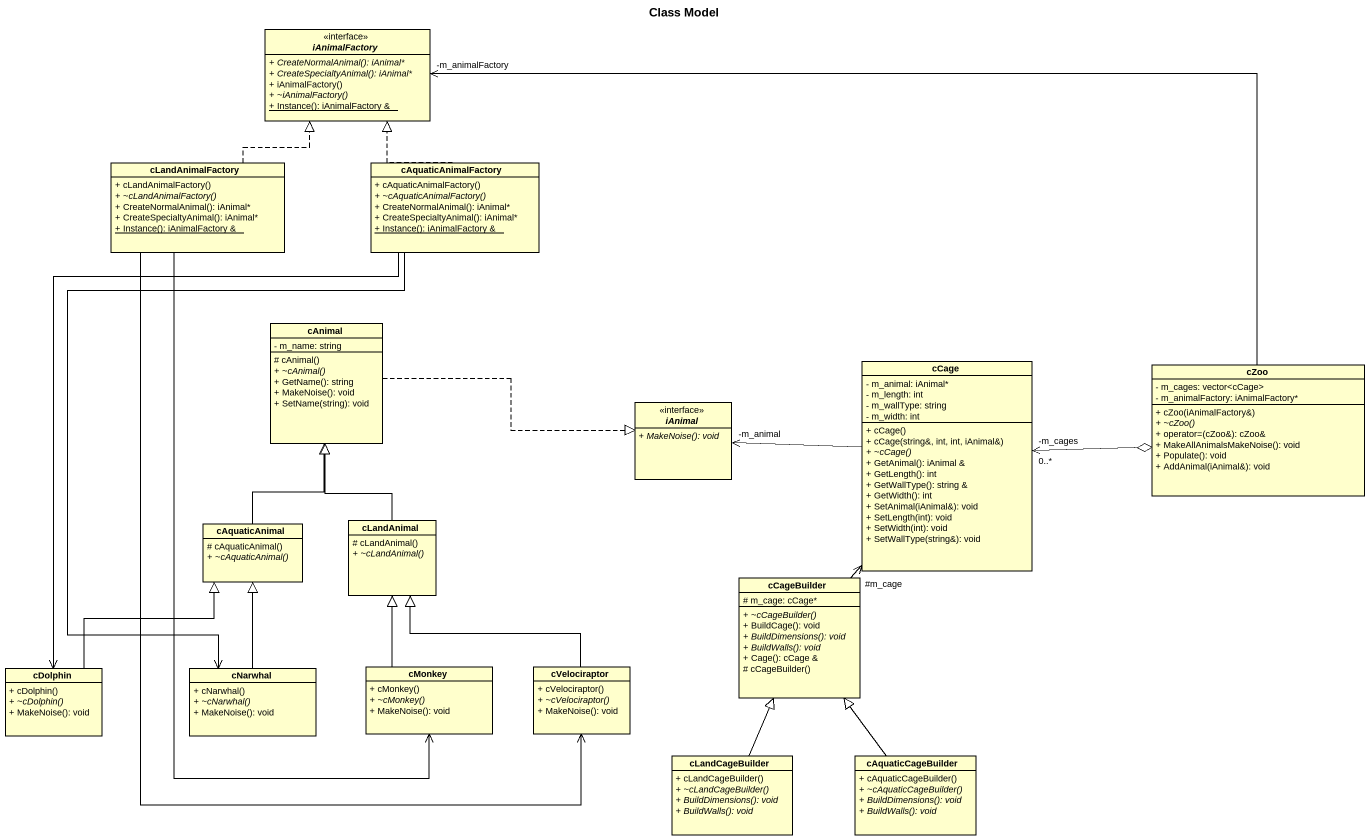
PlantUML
@startuml
title Class Model
hide circle
hide empty members
skinparam classAttributeIconSize 0
interface iAnimalFactory <<interface>> {
  {abstract} + CreateNormalAnimal(): iAnimal*
  {abstract} + CreateSpecialtyAnimal(): iAnimal*
  + iAnimalFactory()
  {abstract} + ~iAnimalFactory()
  {static} + Instance(): iAnimalFactory &
}
class cLandAnimalFactory {
  + cLandAnimalFactory()
  {abstract} + ~cLandAnimalFactory()
  + CreateNormalAnimal(): iAnimal*
  + CreateSpecialtyAnimal(): iAnimal*
  {static} + Instance(): iAnimalFactory &
}
class cAquaticAnimalFactory {
  + cAquaticAnimalFactory()
  {abstract} + ~cAquaticAnimalFactory()
  + CreateNormalAnimal(): iAnimal*
  + CreateSpecialtyAnimal(): iAnimal*
  {static} + Instance(): iAnimalFactory &
}
class cAnimal {
  - m_name: string
  # cAnimal()
  {abstract} + ~cAnimal()
  + GetName(): string
  + MakeNoise(): void
  + SetName(string): void
}
class cCage {
  - m_animal: iAnimal*
  - m_length: int
  - m_wallType: string
  - m_width: int
  + cCage()
  + cCage(string&, int, int, iAnimal&)
  {abstract} + ~cCage()
  + GetAnimal(): iAnimal &
  + GetLength(): int
  + GetWallType(): string &
  + GetWidth(): int
  + SetAnimal(iAnimal&): void
  + SetLength(int): void
  + SetWidth(int): void
  + SetWallType(string&): void
}
class cZoo {
  - m_cages: vector<cCage>
  - m_animalFactory: iAnimalFactory*
  + cZoo(iAnimalFactory&)
  {abstract} + ~cZoo()
  + operator=(cZoo&): cZoo&
  + MakeAllAnimalsMakeNoise(): void
  + Populate(): void
  + AddAnimal(iAnimal&): void
}
interface iAnimal <<interface>> {
  {abstract} + MakeNoise(): void
}
class cAquaticAnimal {
  # cAquaticAnimal()
  {abstract} + ~cAquaticAnimal()
}
class cLandAnimal {
  # cLandAnimal()
  {abstract} + ~cLandAnimal()
}
class cCageBuilder {
  # m_cage: cCage*
  {abstract} + ~cCageBuilder()
  + BuildCage(): void
  {abstract} + BuildDimensions(): void
  {abstract} + BuildWalls(): void
  + Cage(): cCage &
  # cCageBuilder()
}
class cDolphin {
  + cDolphin()
  {abstract} + ~cDolphin()
  + MakeNoise(): void
}
class cNarwhal {
  + cNarwhal()
  {abstract} + ~cNarwhal()
  + MakeNoise(): void
}
class cMonkey {
  + cMonkey()
  {abstract} + ~cMonkey()
  + MakeNoise(): void
}
class cVelociraptor {
  + cVelociraptor()
  {abstract} + ~cVelociraptor()
  + MakeNoise(): void
}
class cLandCageBuilder {
  + cLandCageBuilder()
  {abstract} + ~cLandCageBuilder()
  {abstract} + BuildDimensions(): void
  {abstract} + BuildWalls(): void
}
class cAquaticCageBuilder {
  + cAquaticCageBuilder()
  {abstract} + ~cAquaticCageBuilder()
  {abstract} + BuildDimensions(): void
  {abstract} + BuildWalls(): void
}
cLandAnimalFactory .up.|> iAnimalFactory
cLandAnimalFactory --> cMonkey
cLandAnimalFactory --> cVelociraptor
cAquaticAnimalFactory .up.|> iAnimalFactory
cAquaticAnimalFactory --> cDolphin
cAquaticAnimalFactory --> cNarwhal
cAnimal .right.|> iAnimal
cCage -left-> "-m_animal" iAnimal
cZoo -left-> "-m_animalFactory" iAnimalFactory
cZoo o-left-> "-m_cages\n0..*" cCage
cAquaticAnimal -up-|> cAnimal
cLandAnimal -up-|> cAnimal
cCageBuilder -up-> "#m_cage" cCage
cDolphin -up-|> cAquaticAnimal
cNarwhal -up-|> cAquaticAnimal
cMonkey -up-|> cLandAnimal
cVelociraptor -up-|> cLandAnimal
cLandCageBuilder -up-|> cCageBuilder
cAquaticCageBuilder -up-|> cCageBuilder
@enduml
